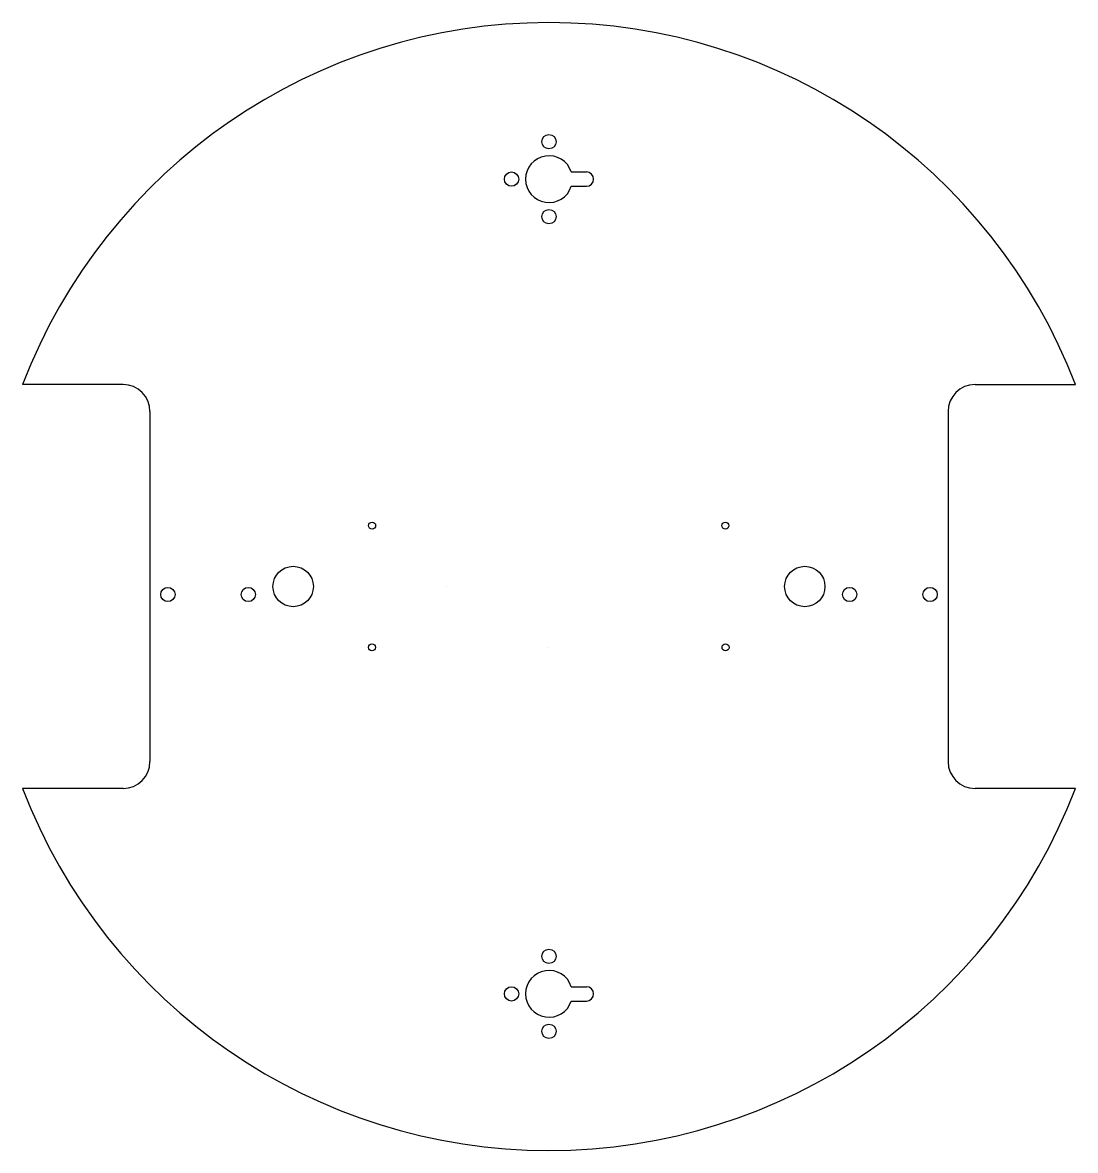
# Model space of a CAD drawing. Header units: inches. Extents: x 5.3 to 24.8, y -29.5 to -8.6.
import ezdxf

# ---------------------------------------------------------------- set-up
doc = ezdxf.new("R2010")
doc.units = ezdxf.units.IN
doc.layers.add('Sketch plane 01', color=7, linetype='Continuous')

msp = doc.modelspace()

# ---------------------------------------------------------------- linework, layer by layer
at = {"layer": 'Sketch plane 01'}
for p, q in [((15.463, -11.367), (15.745, -11.367)), ((15.463, -11.633), (15.745, -11.633)), ((7.14, -15.313), (5.274, -15.313)), ((22.96, -15.313), (24.825, -15.313)), ((7.64, -15.813), (7.64, -22.313)), ((22.46, -15.813), (22.46, -22.313)), ((13.153, -19.06), (13.153, -19.063)), ((15.044, -20.192), (15.044, -20.192)), ((7.14, -22.813), (5.274, -22.813)), ((24.825, -22.813), (22.96, -22.813)), ((15.463, -26.492), (15.745, -26.492)), ((15.463, -26.758), (15.745, -26.758))]:
    msp.add_line(p, q, dxfattribs=at)
for centre, radius in [((15.049, -10.804), 0.133), ((14.353, -11.5), 0.133), ((15.049, -12.196), 0.133), ((11.765, -17.932), 0.065), ((18.325, -17.932), 0.065), ((10.299, -19.063), 0.375), ((19.799, -19.063), 0.375), ((7.972, -19.211), 0.133), ((9.465, -19.211), 0.133), ((20.633, -19.211), 0.133), ((22.126, -19.211), 0.133), ((11.761, -20.192), 0.065), ((18.327, -20.192), 0.065), ((15.049, -25.929), 0.133), ((14.353, -26.625), 0.133), ((15.049, -27.321), 0.133)]:
    msp.add_circle(centre, radius, dxfattribs=at)
for centre, radius, start, end in [((15.049, -19.063), 10.47, 20.9876, 159.0124), ((15.049, -11.5), 0.435, 17.8031, 342.1968), ((15.745, -11.5), 0.133, 270, 90), ((7.14, -15.813), 0.5, 0, 90), ((22.96, -15.813), 0.5, 90, 180), ((7.14, -22.313), 0.5, 270, 360), ((22.96, -22.313), 0.5, 180, 270), ((15.049, -19.063), 10.47, 200.9876, 339.0124), ((15.049, -26.625), 0.435, 17.8031, 342.1969), ((15.745, -26.625), 0.133, 270, 90)]:
    msp.add_arc(centre, radius, start, end, dxfattribs=at)

doc.saveas('drawing.dxf')
